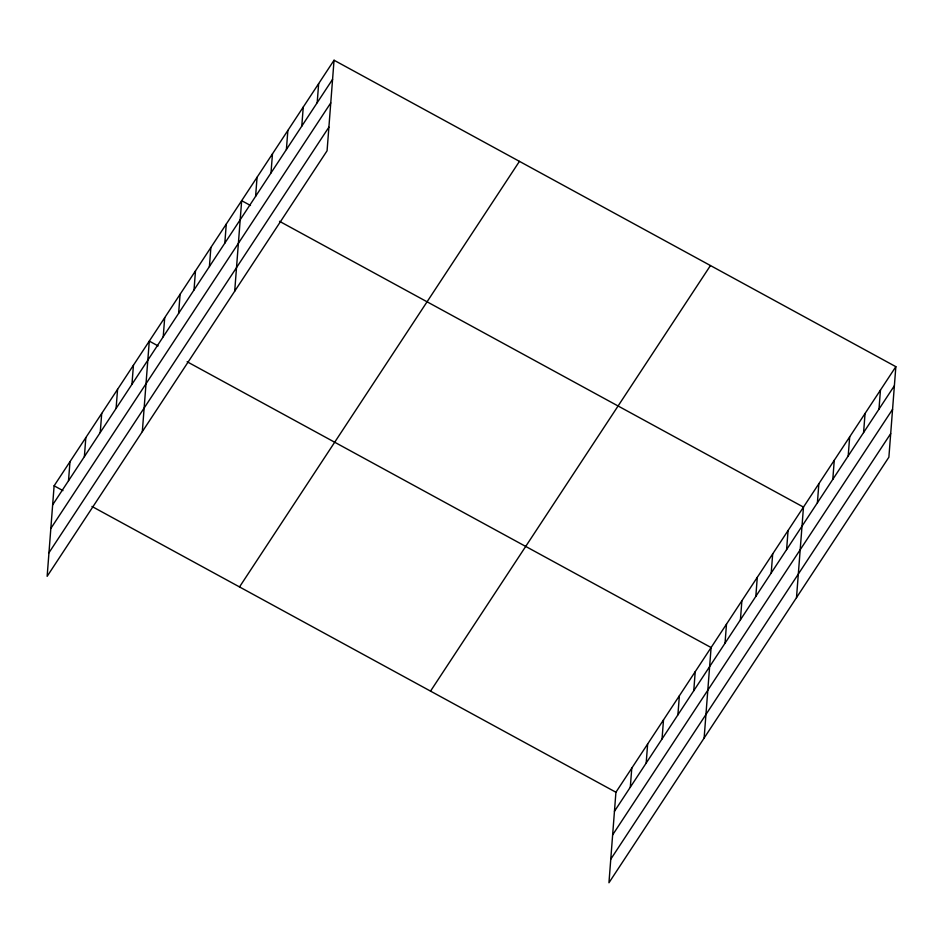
<?xml version="1.0" encoding="UTF-8"?>
<svg xmlns="http://www.w3.org/2000/svg" width="943" height="943" viewBox="0 0 943 943"><rect width="100%" height="100%" fill="white"/><g stroke="black" fill="none" stroke-linecap="round" stroke-linejoin="round"><path stroke-width="1.41" d="M334.046 60.234L54.116 485.81L47.15 576.326L327.08 150.762L334.046 60.234L895.85 366.674L888.884 457.19L608.954 882.766L615.92 792.238L895.85 366.674M68.509 480.765L69.982 461.693M84.375 456.66L85.837 437.576M100.241 432.542L101.703 413.458M116.095 408.425L117.569 389.341M131.961 384.308L133.434 365.224M142.322 431.635L149.289 341.107L158.118 345.928M163.222 336.781L164.695 317.708M178.616 313.382L180.089 294.299M194.01 289.972L195.484 270.889M209.405 266.563L210.878 247.49M224.811 243.164L226.273 224.08M234.701 291.198L241.667 200.67L250.496 205.491M255.6 196.344L257.062 177.272M270.995 172.934L272.468 153.862M286.389 149.536L287.863 130.452M301.784 126.126L303.257 107.042M317.19 102.716L318.651 83.644M630.313 787.205L631.775 768.132M646.179 763.087L647.641 744.015M662.033 738.97L663.507 719.898M677.899 714.865L679.373 695.781M693.765 690.747L695.227 671.664M704.126 738.074L711.093 647.546L187.127 361.747M725.026 643.22L726.487 624.136M740.42 619.81L741.882 600.738M755.815 596.412L757.288 577.328M771.209 573.002L772.682 553.918M786.603 549.592L788.077 530.52M796.505 597.638L803.471 507.11L279.505 221.31M817.404 502.784L818.866 483.7M832.799 479.374L834.26 460.302M848.193 455.964L849.667 436.892M863.588 432.566L865.061 413.482M878.982 409.156L880.456 390.072M52.643 504.882L332.584 79.318M50.828 528.457L330.769 102.893M48.965 552.751L328.895 127.175M239.51 586.935L519.44 161.359M430.527 691.125L710.456 265.549M614.447 811.322L894.377 385.746M612.632 834.897L892.573 409.321M610.769 859.191L890.699 433.615M54.116 485.81L62.945 490.619M91.954 506.45L615.92 792.238"/></g></svg>
